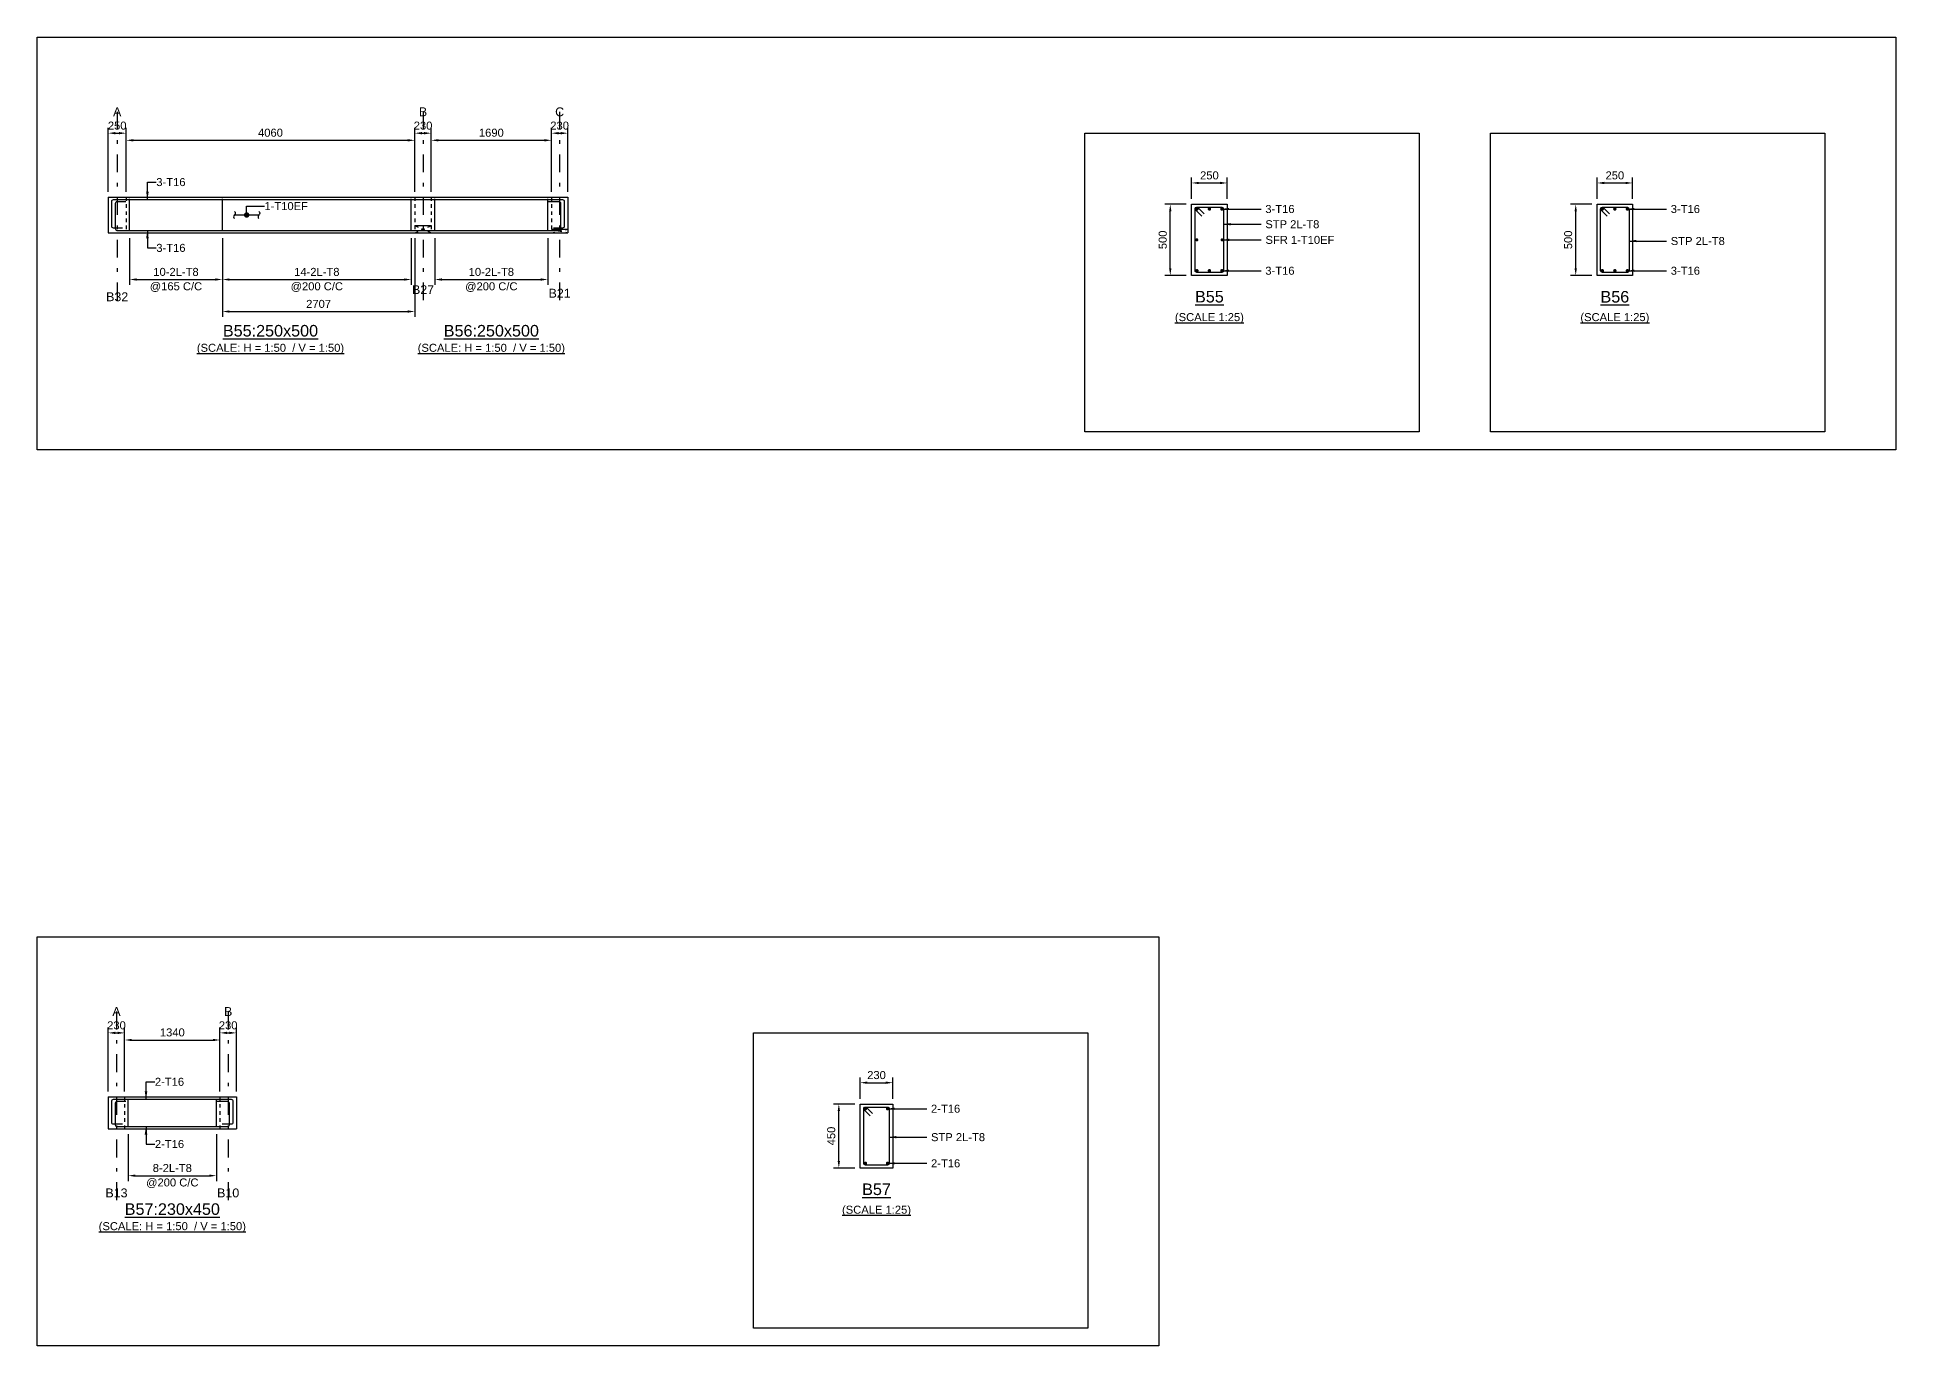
# Model space of a CAD drawing. Header units: inches. Extents: x -2000 to 143800, y -765100 to 3300.
# Drawn here: x -2000 to 50260, y -714600 to -677800 of the extents above; entities that cross this region are included whole.
import ezdxf
from ezdxf.enums import TextEntityAlignment as Align

# ---------------------------------------------------------------- set-up
doc = ezdxf.new("R2010")
doc.units = ezdxf.units.IN
doc.header["$LTSCALE"] = 1000
doc.header["$MEASUREMENT"] = 0
doc.linetypes.add('SCCenter', pattern=[1.2, 0.5, -0.3, 0.1, -0.3])
doc.linetypes.add('SCHidden', pattern=[0.2, 0.1, -0.1])
for name, color, linetype in [('Concrete Line', 2, 'Continuous'), ('Dimension', 31, 'Continuous'), ('Grid', 8, 'Continuous'), ('Labels', 4, 'Continuous'), ('Labels_Support', 4, 'Continuous'), ('Link', 225, 'Continuous'), ('Reinforcement', 4, 'Continuous'), ('Schedule Border', 60, 'Continuous'), ('Text', 31, 'Continuous'), ('Text_Scale', 31, 'Continuous')]:
    doc.layers.add(name, color=color, linetype=linetype)
doc.styles.add('SC-SansSerif', font='SansSerif')
doc.styles.get("Standard").update_dxf_attribs({"font": 'txt.shx'})
doc.dimstyles.new('SCBBSDimStyl', dxfattribs={"dimtxt": 225, "dimasz": 200, "dimexe": 150, "dimexo": 150, "dimgap": 100, "dimtad": 1, "dimtoh": 1, "dimdec": 0, "dimzin": 0, "dimdsep": 46, "dimtxsty": 'SC-SansSerif', "dimcen": 0.09, "dimclrd": 8, "dimclre": 8, "dimclrt": 31, "dimadec": 0, "dimazin": 0, "dimtfac": 1, "dimtdec": 0, "dimtix": 1, "dimtofl": 0, "dimtmove": 0, "dimatfit": 3, "dimfxl": 1, "dimtolj": 1, "dimtzin": 0, "dimarcsym": 0})
doc.dimstyles.get("Standard").update_dxf_attribs({"dimtxt": 0.18, "dimasz": 225, "dimexe": 0.18, "dimexo": 0.0625, "dimgap": 0.09, "dimtad": 0, "dimtih": 1, "dimtoh": 1, "dimdec": 4, "dimzin": 0, "dimdsep": 46, "dimtxsty": 'Standard', "dimcen": 0.09, "dimadec": 0, "dimazin": 0, "dimtfac": 1, "dimtdec": 4, "dimtofl": 0, "dimtmove": 0, "dimatfit": 3, "dimfxl": 1, "dimtolj": 1, "dimtzin": 0, "dimarcsym": 0})

# ---------------------------------------------------------------- blocks, each defined once
blk = doc.blocks.new('*D477')
at = {"color": 8, "linetype": 'ByBlock', "lineweight": -2}
for p, q in [((600, -683450), (600, -684765)), ((3207, -683450), (3207, -684765)), ((800, -684615), (3007, -684615))]:
    blk.add_line(p, q, dxfattribs=at)
at = {"color": 8}
for points in [[(600, -684615), (800, -684582), (800, -684648)], [(3207, -684615), (3007, -684648), (3007, -684582)]]:
    blk.add_solid(points, dxfattribs=at)
at = {"layer": 'DEFPOINTS', "color": 31}
for p in [(600, -683300), (3207, -683300), (600, -684615)]:
    blk.add_point(p, dxfattribs=at)
at = {"color": 31, "char_height": 225, "attachment_point": 5, "style": 'SC-SansSerif'}
for s, insert in [('\\A1;10-2L-T8', (1903, -684402)), ('\\A1;@165 C/C', (1903, -684828))]:
    blk.add_mtext(s, dxfattribs=dict(at, insert=insert))
blk = doc.blocks.new('*D478')
at = {"color": 8, "linetype": 'ByBlock', "lineweight": -2}
for p, q in [((3207, -683450), (3207, -684765)), ((8520, -683450), (8520, -684765)), ((3407, -684615), (8320, -684615))]:
    blk.add_line(p, q, dxfattribs=at)
at = {"color": 8}
for points in [[(3207, -684615), (3407, -684582), (3407, -684648)], [(8520, -684615), (8320, -684648), (8320, -684582)]]:
    blk.add_solid(points, dxfattribs=at)
at = {"layer": 'DEFPOINTS', "color": 31}
for p in [(3207, -683300), (8520, -683300), (3207, -684615)]:
    blk.add_point(p, dxfattribs=at)
at = {"color": 31, "char_height": 225, "attachment_point": 5, "style": 'SC-SansSerif'}
for s, insert in [('\\A1;14-2L-T8', (5863, -684402)), ('\\A1;@200 C/C', (5863, -684828))]:
    blk.add_mtext(s, dxfattribs=dict(at, insert=insert))
blk = doc.blocks.new('*D479')
at = {"color": 8, "linetype": 'ByBlock', "lineweight": -2}
for p, q in [((3207, -683450), (3207, -685665)), ((8620, -683450), (8620, -685665)), ((3407, -685515), (8420, -685515))]:
    blk.add_line(p, q, dxfattribs=at)
at = {"color": 8}
for points in [[(3207, -685515), (3407, -685482), (3407, -685548)], [(8620, -685515), (8420, -685548), (8420, -685482)]]:
    blk.add_solid(points, dxfattribs=at)
at = {"layer": 'DEFPOINTS', "color": 31}
for p in [(3207, -683300), (8620, -683300), (3207, -685515)]:
    blk.add_point(p, dxfattribs=at)
at = {"color": 31, "insert": (5913, -685302), "char_height": 225, "attachment_point": 5, "style": 'SC-SansSerif'}
blk.add_mtext('\\A1;2707', dxfattribs=at)
blk = doc.blocks.new('*D480')
at = {"color": 8, "linetype": 'ByBlock', "lineweight": -2}
for p, q in [((9180, -683450), (9180, -684765)), ((12360, -683450), (12360, -684765)), ((9380, -684615), (12160, -684615))]:
    blk.add_line(p, q, dxfattribs=at)
at = {"color": 8}
for points in [[(9180, -684615), (9380, -684582), (9380, -684648)], [(12360, -684615), (12160, -684648), (12160, -684582)]]:
    blk.add_solid(points, dxfattribs=at)
at = {"layer": 'DEFPOINTS', "color": 31}
for p in [(9180, -683300), (12360, -683300), (9180, -684615)]:
    blk.add_point(p, dxfattribs=at)
at = {"color": 31, "char_height": 225, "attachment_point": 5, "style": 'SC-SansSerif'}
for s, insert in [('\\A1;10-2L-T8', (10770, -684402)), ('\\A1;@200 C/C', (10770, -684828))]:
    blk.add_mtext(s, dxfattribs=dict(at, insert=insert))
blk = doc.blocks.new('*D481')
at = {"color": 8, "linetype": 'ByBlock', "lineweight": -2}
for p, q in [((30460, -682350), (30460, -681750)), ((30660, -681900), (31260, -681900)), ((31460, -682350), (31460, -681750))]:
    blk.add_line(p, q, dxfattribs=at)
at = {"color": 8}
for points in [[(30460, -681900), (30660, -681867), (30660, -681933)], [(31460, -681900), (31260, -681933), (31260, -681867)]]:
    blk.add_solid(points, dxfattribs=at)
at = {"layer": 'DEFPOINTS', "color": 31}
for p in [(30460, -681900), (30460, -682500), (31460, -682500)]:
    blk.add_point(p, dxfattribs=at)
at = {"color": 31, "insert": (30960, -681688), "char_height": 225, "attachment_point": 5, "style": 'SC-SansSerif'}
blk.add_mtext('\\A1;250', dxfattribs=at)
blk = doc.blocks.new('*D482')
at = {"color": 8, "linetype": 'ByBlock', "lineweight": -2}
for p, q in [((30310, -682500), (29710, -682500)), ((29860, -684300), (29860, -682700)), ((30310, -684500), (29710, -684500))]:
    blk.add_line(p, q, dxfattribs=at)
at = {"color": 8}
for points in [[(29860, -682500), (29893, -682700), (29827, -682700)], [(29860, -684500), (29827, -684300), (29893, -684300)]]:
    blk.add_solid(points, dxfattribs=at)
at = {"layer": 'DEFPOINTS', "color": 31}
for p in [(30460, -682500), (29860, -684500), (30460, -684500)]:
    blk.add_point(p, dxfattribs=at)
at = {"color": 31, "insert": (29648, -683500), "char_height": 225, "attachment_point": 5, "rotation": 90, "style": 'SC-SansSerif'}
blk.add_mtext('\\A1;500', dxfattribs=at)
blk = doc.blocks.new('*D483')
at = {"color": 8, "linetype": 'ByBlock', "lineweight": -2}
for p, q in [((41860, -682350), (41860, -681750)), ((42060, -681900), (42660, -681900)), ((42860, -682350), (42860, -681750))]:
    blk.add_line(p, q, dxfattribs=at)
at = {"color": 8}
for points in [[(41860, -681900), (42060, -681867), (42060, -681933)], [(42860, -681900), (42660, -681933), (42660, -681867)]]:
    blk.add_solid(points, dxfattribs=at)
at = {"layer": 'DEFPOINTS', "color": 31}
for p in [(41860, -681900), (41860, -682500), (42860, -682500)]:
    blk.add_point(p, dxfattribs=at)
at = {"color": 31, "insert": (42360, -681688), "char_height": 225, "attachment_point": 5, "style": 'SC-SansSerif'}
blk.add_mtext('\\A1;250', dxfattribs=at)
blk = doc.blocks.new('*D484')
at = {"color": 8, "linetype": 'ByBlock', "lineweight": -2}
for p, q in [((41710, -682500), (41110, -682500)), ((41260, -684300), (41260, -682700)), ((41710, -684500), (41110, -684500))]:
    blk.add_line(p, q, dxfattribs=at)
at = {"color": 8}
for points in [[(41260, -682500), (41293, -682700), (41227, -682700)], [(41260, -684500), (41227, -684300), (41293, -684300)]]:
    blk.add_solid(points, dxfattribs=at)
at = {"layer": 'DEFPOINTS', "color": 31}
for p in [(41860, -682500), (41260, -684500), (41860, -684500)]:
    blk.add_point(p, dxfattribs=at)
at = {"color": 31, "insert": (41048, -683500), "char_height": 225, "attachment_point": 5, "rotation": 90, "style": 'SC-SansSerif'}
blk.add_mtext('\\A1;500', dxfattribs=at)
blk = doc.blocks.new('*D485')
at = {"color": 8, "linetype": 'ByBlock', "lineweight": -2}
for p, q in [((500, -682150), (500, -680550)), ((700, -680700), (8420, -680700)), ((8620, -682150), (8620, -680550))]:
    blk.add_line(p, q, dxfattribs=at)
at = {"color": 8}
for points in [[(500, -680700), (700, -680667), (700, -680733)], [(8620, -680700), (8420, -680733), (8420, -680667)]]:
    blk.add_solid(points, dxfattribs=at)
at = {"layer": 'DEFPOINTS', "color": 31}
for p in [(500, -680700), (500, -682300), (8620, -682300)]:
    blk.add_point(p, dxfattribs=at)
at = {"color": 31, "insert": (4560, -680488), "char_height": 225, "attachment_point": 5, "style": 'SC-SansSerif'}
blk.add_mtext('\\A1;4060', dxfattribs=at)
blk = doc.blocks.new('*D486')
at = {"color": 8, "linetype": 'ByBlock', "lineweight": -2}
for p, q in [((9080, -682150), (9080, -680550)), ((9280, -680700), (12260, -680700)), ((12460, -682150), (12460, -680550))]:
    blk.add_line(p, q, dxfattribs=at)
at = {"color": 8}
for points in [[(9080, -680700), (9280, -680667), (9280, -680733)], [(12460, -680700), (12260, -680733), (12260, -680667)]]:
    blk.add_solid(points, dxfattribs=at)
at = {"layer": 'DEFPOINTS', "color": 31}
for p in [(9080, -680700), (9080, -682300), (12460, -682300)]:
    blk.add_point(p, dxfattribs=at)
at = {"color": 31, "insert": (10770, -680488), "char_height": 225, "attachment_point": 5, "style": 'SC-SansSerif'}
blk.add_mtext('\\A1;1690', dxfattribs=at)
blk = doc.blocks.new('*D487')
at = {"color": 8, "linetype": 'ByBlock', "lineweight": -2}
for p, q in [((0, -682150), (0, -680350)), ((500, -682150), (500, -680350)), ((200, -680500), (300, -680500))]:
    blk.add_line(p, q, dxfattribs=at)
at = {"color": 8}
for points in [[(0, -680500), (200, -680467), (200, -680533)], [(500, -680500), (300, -680533), (300, -680467)]]:
    blk.add_solid(points, dxfattribs=at)
at = {"layer": 'DEFPOINTS', "color": 31}
for p in [(0, -680500), (0, -682300), (500, -682300)]:
    blk.add_point(p, dxfattribs=at)
at = {"color": 31, "insert": (250, -680288), "char_height": 225, "attachment_point": 5, "style": 'SC-SansSerif'}
blk.add_mtext('\\A1;250', dxfattribs=at)
blk = doc.blocks.new('*D488')
at = {"color": 8, "linetype": 'ByBlock', "lineweight": -2}
for p, q in [((8620, -682150), (8620, -680350)), ((9080, -682150), (9080, -680350)), ((8820, -680500), (8880, -680500))]:
    blk.add_line(p, q, dxfattribs=at)
at = {"color": 8}
for points in [[(8620, -680500), (8820, -680467), (8820, -680533)], [(9080, -680500), (8880, -680533), (8880, -680467)]]:
    blk.add_solid(points, dxfattribs=at)
at = {"layer": 'DEFPOINTS', "color": 31}
for p in [(8620, -680500), (8620, -682300), (9080, -682300)]:
    blk.add_point(p, dxfattribs=at)
at = {"color": 31, "insert": (8850, -680288), "char_height": 225, "attachment_point": 5, "style": 'SC-SansSerif'}
blk.add_mtext('\\A1;230', dxfattribs=at)
blk = doc.blocks.new('*D489')
at = {"color": 8, "linetype": 'ByBlock', "lineweight": -2}
for p, q in [((12460, -682150), (12460, -680350)), ((12920, -682150), (12920, -680350)), ((12660, -680500), (12720, -680500))]:
    blk.add_line(p, q, dxfattribs=at)
at = {"color": 8}
for points in [[(12460, -680500), (12660, -680467), (12660, -680533)], [(12920, -680500), (12720, -680533), (12720, -680467)]]:
    blk.add_solid(points, dxfattribs=at)
at = {"layer": 'DEFPOINTS', "color": 31}
for p in [(12460, -680500), (12460, -682300), (12920, -682300)]:
    blk.add_point(p, dxfattribs=at)
at = {"color": 31, "insert": (12690, -680288), "char_height": 225, "attachment_point": 5, "style": 'SC-SansSerif'}
blk.add_mtext('\\A1;230', dxfattribs=at)
blk = doc.blocks.new('*D490')
at = {"color": 8, "linetype": 'ByBlock', "lineweight": -2}
for p, q in [((560, -708650), (560, -709965)), ((3040, -708650), (3040, -709965)), ((760, -709815), (2840, -709815))]:
    blk.add_line(p, q, dxfattribs=at)
at = {"color": 8}
for points in [[(560, -709815), (760, -709782), (760, -709848)], [(3040, -709815), (2840, -709848), (2840, -709782)]]:
    blk.add_solid(points, dxfattribs=at)
at = {"layer": 'DEFPOINTS', "color": 31}
for p in [(560, -708500), (3040, -708500), (560, -709815)]:
    blk.add_point(p, dxfattribs=at)
at = {"color": 31, "char_height": 225, "attachment_point": 5, "style": 'SC-SansSerif'}
for s, insert in [('\\A1;8-2L-T8', (1800, -709602)), ('\\A1;@200 C/C', (1800, -710028))]:
    blk.add_mtext(s, dxfattribs=dict(at, insert=insert))
blk = doc.blocks.new('*D491')
at = {"color": 8, "linetype": 'ByBlock', "lineweight": -2}
for p, q in [((21140, -707650), (21140, -707050)), ((22060, -707650), (22060, -707050)), ((21340, -707200), (21860, -707200))]:
    blk.add_line(p, q, dxfattribs=at)
at = {"color": 8}
for points in [[(21140, -707200), (21340, -707167), (21340, -707233)], [(22060, -707200), (21860, -707233), (21860, -707167)]]:
    blk.add_solid(points, dxfattribs=at)
at = {"layer": 'DEFPOINTS', "color": 31}
for p in [(21140, -707200), (21140, -707800), (22060, -707800)]:
    blk.add_point(p, dxfattribs=at)
at = {"color": 31, "insert": (21600, -706988), "char_height": 225, "attachment_point": 5, "style": 'SC-SansSerif'}
blk.add_mtext('\\A1;230', dxfattribs=at)
blk = doc.blocks.new('*D492')
at = {"color": 8, "linetype": 'ByBlock', "lineweight": -2}
for p, q in [((20990, -707800), (20390, -707800)), ((20540, -709400), (20540, -708000)), ((20990, -709600), (20390, -709600))]:
    blk.add_line(p, q, dxfattribs=at)
at = {"color": 8}
for points in [[(20540, -707800), (20573, -708000), (20507, -708000)], [(20540, -709600), (20507, -709400), (20573, -709400)]]:
    blk.add_solid(points, dxfattribs=at)
at = {"layer": 'DEFPOINTS', "color": 31}
for p in [(21140, -707800), (20540, -709600), (21140, -709600)]:
    blk.add_point(p, dxfattribs=at)
at = {"color": 31, "insert": (20328, -708700), "char_height": 225, "attachment_point": 5, "rotation": 90, "style": 'SC-SansSerif'}
blk.add_mtext('\\A1;450', dxfattribs=at)
blk = doc.blocks.new('*D493')
at = {"color": 8, "linetype": 'ByBlock', "lineweight": -2}
for p, q in [((460, -707450), (460, -705850)), ((660, -706000), (2940, -706000)), ((3140, -707450), (3140, -705850))]:
    blk.add_line(p, q, dxfattribs=at)
at = {"color": 8}
for points in [[(460, -706000), (660, -705967), (660, -706033)], [(3140, -706000), (2940, -706033), (2940, -705967)]]:
    blk.add_solid(points, dxfattribs=at)
at = {"layer": 'DEFPOINTS', "color": 31}
for p in [(460, -706000), (460, -707600), (3140, -707600)]:
    blk.add_point(p, dxfattribs=at)
at = {"color": 31, "insert": (1800, -705788), "char_height": 225, "attachment_point": 5, "style": 'SC-SansSerif'}
blk.add_mtext('\\A1;1340', dxfattribs=at)
blk = doc.blocks.new('*D494')
at = {"color": 8, "linetype": 'ByBlock', "lineweight": -2}
for p, q in [((0, -707450), (0, -705650)), ((200, -705800), (260, -705800)), ((460, -707450), (460, -705650))]:
    blk.add_line(p, q, dxfattribs=at)
at = {"color": 8}
for points in [[(0, -705800), (200, -705767), (200, -705833)], [(460, -705800), (260, -705833), (260, -705767)]]:
    blk.add_solid(points, dxfattribs=at)
at = {"layer": 'DEFPOINTS', "color": 31}
for p in [(0, -705800), (0, -707600), (460, -707600)]:
    blk.add_point(p, dxfattribs=at)
at = {"color": 31, "insert": (230, -705588), "char_height": 225, "attachment_point": 5, "style": 'SC-SansSerif'}
blk.add_mtext('\\A1;230', dxfattribs=at)
blk = doc.blocks.new('*D495')
at = {"color": 8, "linetype": 'ByBlock', "lineweight": -2}
for p, q in [((3140, -707450), (3140, -705650)), ((3340, -705800), (3400, -705800)), ((3600, -707450), (3600, -705650))]:
    blk.add_line(p, q, dxfattribs=at)
at = {"color": 8}
for points in [[(3140, -705800), (3340, -705767), (3340, -705833)], [(3600, -705800), (3400, -705833), (3400, -705767)]]:
    blk.add_solid(points, dxfattribs=at)
at = {"layer": 'DEFPOINTS', "color": 31}
for p in [(3140, -705800), (3140, -707600), (3600, -707600)]:
    blk.add_point(p, dxfattribs=at)
at = {"color": 31, "insert": (3370, -705588), "char_height": 225, "attachment_point": 5, "style": 'SC-SansSerif'}
blk.add_mtext('\\A1;230', dxfattribs=at)

msp = doc.modelspace()

# ---------------------------------------------------------------- linework, layer by layer
msp.add_lwpolyline([(3890, -682800), (3890, -682550), (4390, -682550)])
at = {"layer": 'Concrete Line'}
for points in [[(0, -682300), (500, -682300)], [(0, -682300), (0, -683300)], [(500, -682300), (8620, -682300)], [(8620, -682300), (9080, -682300)], [(9080, -682300), (12460, -682300)], [(12460, -682300), (12920, -682300)], [(12920, -682300), (12920, -683300)], [(0, -683300), (500, -683300)], [(500, -683300), (8620, -683300)], [(8620, -683100), (9080, -683100)], [(8620, -683300), (9080, -683300)], [(9080, -683300), (12460, -683300)], [(12460, -683200), (12920, -683200)], [(12460, -683300), (12920, -683300)], [(12920, -683200), (12920, -683300)], [(0, -707600), (460, -707600)], [(0, -707600), (0, -708500)], [(460, -707600), (3140, -707600)], [(3140, -707600), (3600, -707600)], [(3600, -707600), (3600, -708500)], [(0, -708500), (460, -708500)], [(460, -708500), (3140, -708500)], [(3140, -708500), (3600, -708500)]]:
    msp.add_lwpolyline(points, dxfattribs=at)
at = {"layer": 'Concrete Line', "color": 8, "linetype": 'SCHidden'}
for points in [[(500, -682300), (500, -683300)], [(8620, -682300), (8620, -683300)], [(9080, -682300), (9080, -683300)], [(12460, -682300), (12460, -683300)], [(460, -707600), (460, -708500)], [(3140, -707600), (3140, -708500)]]:
    msp.add_lwpolyline(points, dxfattribs=at)
at = {"layer": 'Concrete Line'}
for points in [[(30460, -682500), (31460, -682500), (31460, -684500), (30460, -684500)], [(41860, -682500), (42860, -682500), (42860, -684500), (41860, -684500)], [(21140, -707800), (22060, -707800), (22060, -709600), (21140, -709600)]]:
    msp.add_lwpolyline(points, close=True, dxfattribs=at)
at = {"layer": 'Concrete Line', "linetype": 'SCHidden'}
for points in [[(8620, -683100), (9080, -683300)], [(8620, -683300), (9080, -683100)], [(12460, -683200), (12920, -683300)], [(12460, -683300), (12920, -683200)]]:
    msp.add_lwpolyline(points, dxfattribs=at)
at = {"layer": 'Dimension', "color": 8, "const_width": 75}
msp.add_lwpolyline([(3852.5, -682800, 1), (3927.5, -682800, 1)], format="xyb", close=True, dxfattribs=at)
at = {"layer": 'Grid', "linetype": 'SCCenter'}
for p, q in [((250, -679900), (250, -685300)), ((8850, -679900), (8850, -685300)), ((12690, -679900), (12690, -685300)), ((230, -705200), (230, -710500)), ((3370, -705200), (3370, -710500))]:
    msp.add_line(p, q, dxfattribs=at)
at = {"layer": 'Grid'}
for centre in [(250, -679900), (8850, -679900), (12690, -679900), (230, -705200), (3370, -705200)]:
    msp.add_circle(centre, 0, dxfattribs=at)
at = {"layer": 'Link'}
for p, q in [((600, -683250), (600, -682350)), ((3206.7, -683250), (3206.7, -682350)), ((8520, -683250), (8520, -682350)), ((9180, -683250), (9180, -682350)), ((12360, -683250), (12360, -682350)), ((560, -708450), (560, -707650)), ((3040, -708450), (3040, -707650))]:
    msp.add_line(p, q, dxfattribs=at)
for points in [[(30743.8, -682835.6), (30574.1, -682665.9, -0.6681786), (30608, -682584), (31312, -682584, -0.4142136), (31360, -682632), (31360, -684368, -0.4142136), (31312, -684416), (30608, -684416, -0.4142136), (30560, -684368), (30560, -682632, -0.6681786), (30641.9, -682598.1), (30811.6, -682767.8)], [(42143.8, -682835.6), (41974.1, -682665.9, -0.6681786), (42008, -682584), (42712, -682584, -0.4142136), (42760, -682632), (42760, -684368, -0.4142136), (42712, -684416), (42008, -684416, -0.4142136), (41960, -684368), (41960, -682632, -0.6681786), (42041.9, -682598.1), (42211.6, -682767.8)], [(21423.8, -708135.6), (21254.1, -707965.9, -0.6681786), (21288, -707884), (21912, -707884, -0.4142136), (21960, -707932), (21960, -709468, -0.4142136), (21912, -709516), (21288, -709516, -0.4142136), (21240, -709468), (21240, -707932, -0.6681786), (21321.9, -707898.1), (21491.6, -708067.8)]]:
    msp.add_lwpolyline(points, format="xyb", dxfattribs=at)
at = {"layer": 'Reinforcement'}
for points in [[(398, -683170), (148, -683170, -0.4142136), (98, -683120), (98, -682416, -0.4142136), (148, -682366), (12772, -682366, -0.4142136), (12822, -682416), (12822, -683120, -0.4142136), (12772, -683170), (12522, -683170)], [(494, -682430), (244, -682430, 0.4142136), (194, -682480), (194, -683184, 0.4142136), (244, -683234), (12676, -683234, 0.4142136), (12726, -683184), (12726, -682480, 0.4142136), (12676, -682430), (12376, -682430)], [(3545, -682700, -0.5), (3545, -682800, 0.5), (3545, -682900)], [(4235, -682700, -0.5), (4235, -682800, 0.5), (4235, -682900)], [(398, -708370), (148, -708370, -0.4142136), (98, -708320), (98, -707716, -0.4142136), (148, -707666), (3452, -707666, -0.4142136), (3502, -707716), (3502, -708320, -0.4142136), (3452, -708370), (3202, -708370)], [(494, -707730), (244, -707730, 0.4142136), (194, -707780), (194, -708384, 0.4142136), (244, -708434), (3356, -708434, 0.4142136), (3406, -708384), (3406, -707780, 0.4142136), (3356, -707730), (3056, -707730)]]:
    msp.add_lwpolyline(points, format="xyb", dxfattribs=at)
msp.add_lwpolyline([(3545, -682800), (4235, -682800)], dxfattribs=at)
for points, const_width in [([(30584, -682632, 1), (30632, -682632, 1)], 48), ([(30936, -682632, 1), (30984, -682632, 1)], 48), ([(31288, -682632, 1), (31336, -682632, 1)], 48), ([(41984, -682632, 1), (42032, -682632, 1)], 48), ([(42336, -682632, 1), (42384, -682632, 1)], 48), ([(42688, -682632, 1), (42736, -682632, 1)], 48), ([(30582, -683500, 1), (30626, -683500, 1)], 44), ([(31294, -683500, 1), (31338, -683500, 1)], 44), ([(30584, -684368, 1), (30632, -684368, 1)], 48), ([(30936, -684368, 1), (30984, -684368, 1)], 48), ([(31288, -684368, 1), (31336, -684368, 1)], 48), ([(41984, -684368, 1), (42032, -684368, 1)], 48), ([(42336, -684368, 1), (42384, -684368, 1)], 48), ([(42688, -684368, 1), (42736, -684368, 1)], 48), ([(21264, -707932, 1), (21312, -707932, 1)], 48), ([(21888, -707932, 1), (21936, -707932, 1)], 48), ([(21264, -709468, 1), (21312, -709468, 1)], 48), ([(21888, -709468, 1), (21936, -709468, 1)], 48)]:
    msp.add_lwpolyline(points, format="xyb", close=True, dxfattribs=dict(at, const_width=const_width))
at = {"layer": 'Schedule Border'}
for points in [[(-2000, -677800), (50260, -677800), (50260, -689400), (-2000, -689400)], [(27460, -680500), (36860, -680500), (36860, -688900), (27460, -688900)], [(38860, -680500), (48260, -680500), (48260, -688900), (38860, -688900)], [(-2000, -703100), (29540, -703100), (29540, -714600), (-2000, -714600)], [(18140, -705800), (27540, -705800), (27540, -714100), (18140, -714100)]]:
    msp.add_lwpolyline(points, close=True, dxfattribs=at)

# ---------------------------------------------------------------- texts
at = {"layer": 'Dimension', "style": 'SC-SansSerif'}
msp.add_text('1-T10EF', height=225, dxfattribs=at).set_placement((4390, -682550), align=Align.MIDDLE_LEFT)
at = {"layer": 'Grid', "style": 'SC-SansSerif'}
for s, p in [('A', (250, -679900)), ('B', (8850, -679900)), ('C', (12690, -679900)), ('A', (230, -705200)), ('B', (3370, -705200))]:
    msp.add_text(s, height=250, dxfattribs=at).set_placement(p, align=Align.MIDDLE)
at = {"layer": 'Labels', "style": 'SC-SansSerif'}
for s, p in [('%%uB55', (30960, -685100)), ('%%uB56', (42360, -685100)), ('%%uB57', (21600, -710200))]:
    msp.add_text(s, height=325, dxfattribs=at).set_placement(p, align=Align.MIDDLE)
for s, p in [('%%uB55:250x500', (4560, -686315)), ('%%uB56:250x500', (10770, -686315)), ('%%uB57:230x450', (1800, -711015))]:
    msp.add_text(s, height=325, dxfattribs=at).set_placement(p, align=Align.BOTTOM_CENTER)
at = {"layer": 'Labels_Support', "style": 'SC-SansSerif'}
for s, p in [('B32', (250, -685300)), ('B27', (8850, -685100)), ('B21', (12690, -685200)), ('B13', (230, -710500)), ('B10', (3370, -710500))]:
    msp.add_text(s, height=250, dxfattribs=at).set_placement(p, align=Align.BOTTOM_CENTER)
at = {"layer": 'Text', "style": 'SC-SansSerif'}
for s, p in [('3-T16', (1350, -681875)), ('3-T16', (32532, -682632)), ('STP 2L-T8', (32532, -683060)), ('3-T16', (43932, -682632)), ('SFR 1-T10EF', (32536, -683500)), ('STP 2L-T8', (43932, -683532)), ('3-T16', (1350, -683725)), ('3-T16', (32532, -684368)), ('3-T16', (43932, -684368)), ('2-T16', (1310, -707175)), ('2-T16', (23132, -707932)), ('STP 2L-T8', (23132, -708732)), ('2-T16', (1310, -708925)), ('2-T16', (23132, -709468))]:
    msp.add_text(s, height=225, dxfattribs=at).set_placement(p, align=Align.MIDDLE_LEFT)
for p in [(30960, -685700), (42360, -685700), (21600, -710800)]:
    msp.add_text('%%u(SCALE 1:25)', height=225, dxfattribs=at).set_placement(p, align=Align.MIDDLE)
at = {"layer": 'Text_Scale', "style": 'SC-SansSerif'}
for p in [(4560, -686715), (10770, -686715), (1800, -711415)]:
    msp.add_text('%%u(SCALE: H = 1:50  / V = 1:50)', height=225, dxfattribs=at).set_placement(p, align=Align.BOTTOM_CENTER)

# ---------------------------------------------------------------- dimensions: what is measured, and where the dimension line sits
at = {"layer": 'Dimension'}
for base, p1, p2, text, picture, middle in [((500, -680500), (0, -682300), (500, -682300), '250', '*D487', (250, -680500)), ((8620, -680700), (500, -682300), (8620, -682300), '4060', '*D485', (4560, -680700)), ((9080, -680500), (8620, -682300), (9080, -682300), '230', '*D488', (8850, -680500)), ((12460, -680700), (9080, -682300), (12460, -682300), '1690', '*D486', (10770, -680700)), ((12920, -680500), (12460, -682300), (12920, -682300), '230', '*D489', (12690, -680500)), ((3206.7, -684615), (600, -683300), (3206.7, -683300), '10-2L-T8\\X@165 C/C', '*D477', (1903.3, -684615)), ((8520, -684615), (3206.7, -683300), (8520, -683300), '14-2L-T8\\X@200 C/C', '*D478', (5863.3, -684615)), ((8620, -685515), (3206.7, -683300), (8620, -683300), '2707', '*D479', (5913.3, -685515)), ((12360, -684615), (9180, -683300), (12360, -683300), '10-2L-T8\\X@200 C/C', '*D480', (10770, -684615)), ((460, -705800), (0, -707600), (460, -707600), '230', '*D494', (230, -705800)), ((3600, -705800), (3140, -707600), (3600, -707600), '230', '*D495', (3370, -705800)), ((3140, -706000), (460, -707600), (3140, -707600), '1340', '*D493', (1800, -706000)), ((3040, -709815), (560, -708500), (3040, -708500), '8-2L-T8\\X@200 C/C', '*D490', (1800, -709815))]:
    dim = msp.add_linear_dim(base=base, p1=p1, p2=p2, text=text, dimstyle='SCBBSDimStyl', dxfattribs=at)
    dim.commit()
    dim.dimension.update_dxf_attribs({"geometry": picture, "text_midpoint": middle})
for base, p1, p2, angle, text, picture, middle in [((31460, -681900), (30460, -682500), (31460, -682500), 0, '250', '*D481', (30960, -681900)), ((42860, -681900), (41860, -682500), (42860, -682500), 0, '250', '*D483', (42360, -681900)), ((29860, -682500), (30460, -684500), (30460, -682500), 90, '500', '*D482', (29860, -683500)), ((41260, -682500), (41860, -684500), (41860, -682500), 90, '500', '*D484', (41260, -683500)), ((22060, -707200), (21140, -707800), (22060, -707800), 0, '230', '*D491', (21600, -707200)), ((20540, -707800), (21140, -709600), (21140, -707800), 90, '450', '*D492', (20540, -708700))]:
    dim = msp.add_linear_dim(base=base, p1=p1, p2=p2, angle=angle, text=text, dimstyle='SCBBSDimStyl', override={"dimjust": 0}, dxfattribs=at)
    dim.commit()
    dim.dimension.update_dxf_attribs({"geometry": picture, "text_midpoint": middle, "dimtype": 129})

# ---------------------------------------------------------------- leaders
at = {"layer": 'Dimension', "color": 8}
for points, dimstyle in [([(1100, -682366), (1100, -681875), (1350, -681875)], 'Standard'), ([(31312, -682632), (31812, -682632), (32412, -682632)], 'SCBBSDimStyl'), ([(31360, -683060), (32412, -683060)], 'SCBBSDimStyl'), ([(42712, -682632), (43212, -682632), (43812, -682632)], 'SCBBSDimStyl'), ([(1100, -683234), (1100, -683725), (1350, -683725)], 'Standard'), ([(31316, -683500), (32416, -683500)], 'SCBBSDimStyl'), ([(42760, -683532), (43812, -683532)], 'SCBBSDimStyl'), ([(31312, -684368), (31812, -684368), (32412, -684368)], 'SCBBSDimStyl'), ([(42712, -684368), (43212, -684368), (43812, -684368)], 'SCBBSDimStyl'), ([(1060, -707666), (1060, -707175), (1310, -707175)], 'Standard'), ([(21912, -707932), (22412, -707932), (23012, -707932)], 'SCBBSDimStyl'), ([(1060, -708434), (1060, -708925), (1310, -708925)], 'Standard'), ([(21960, -708732), (23012, -708732)], 'SCBBSDimStyl'), ([(21912, -709468), (22412, -709468), (23012, -709468)], 'SCBBSDimStyl')]:
    msp.add_leader(points, dimstyle=dimstyle, dxfattribs=at)

doc.saveas('drawing.dxf')
